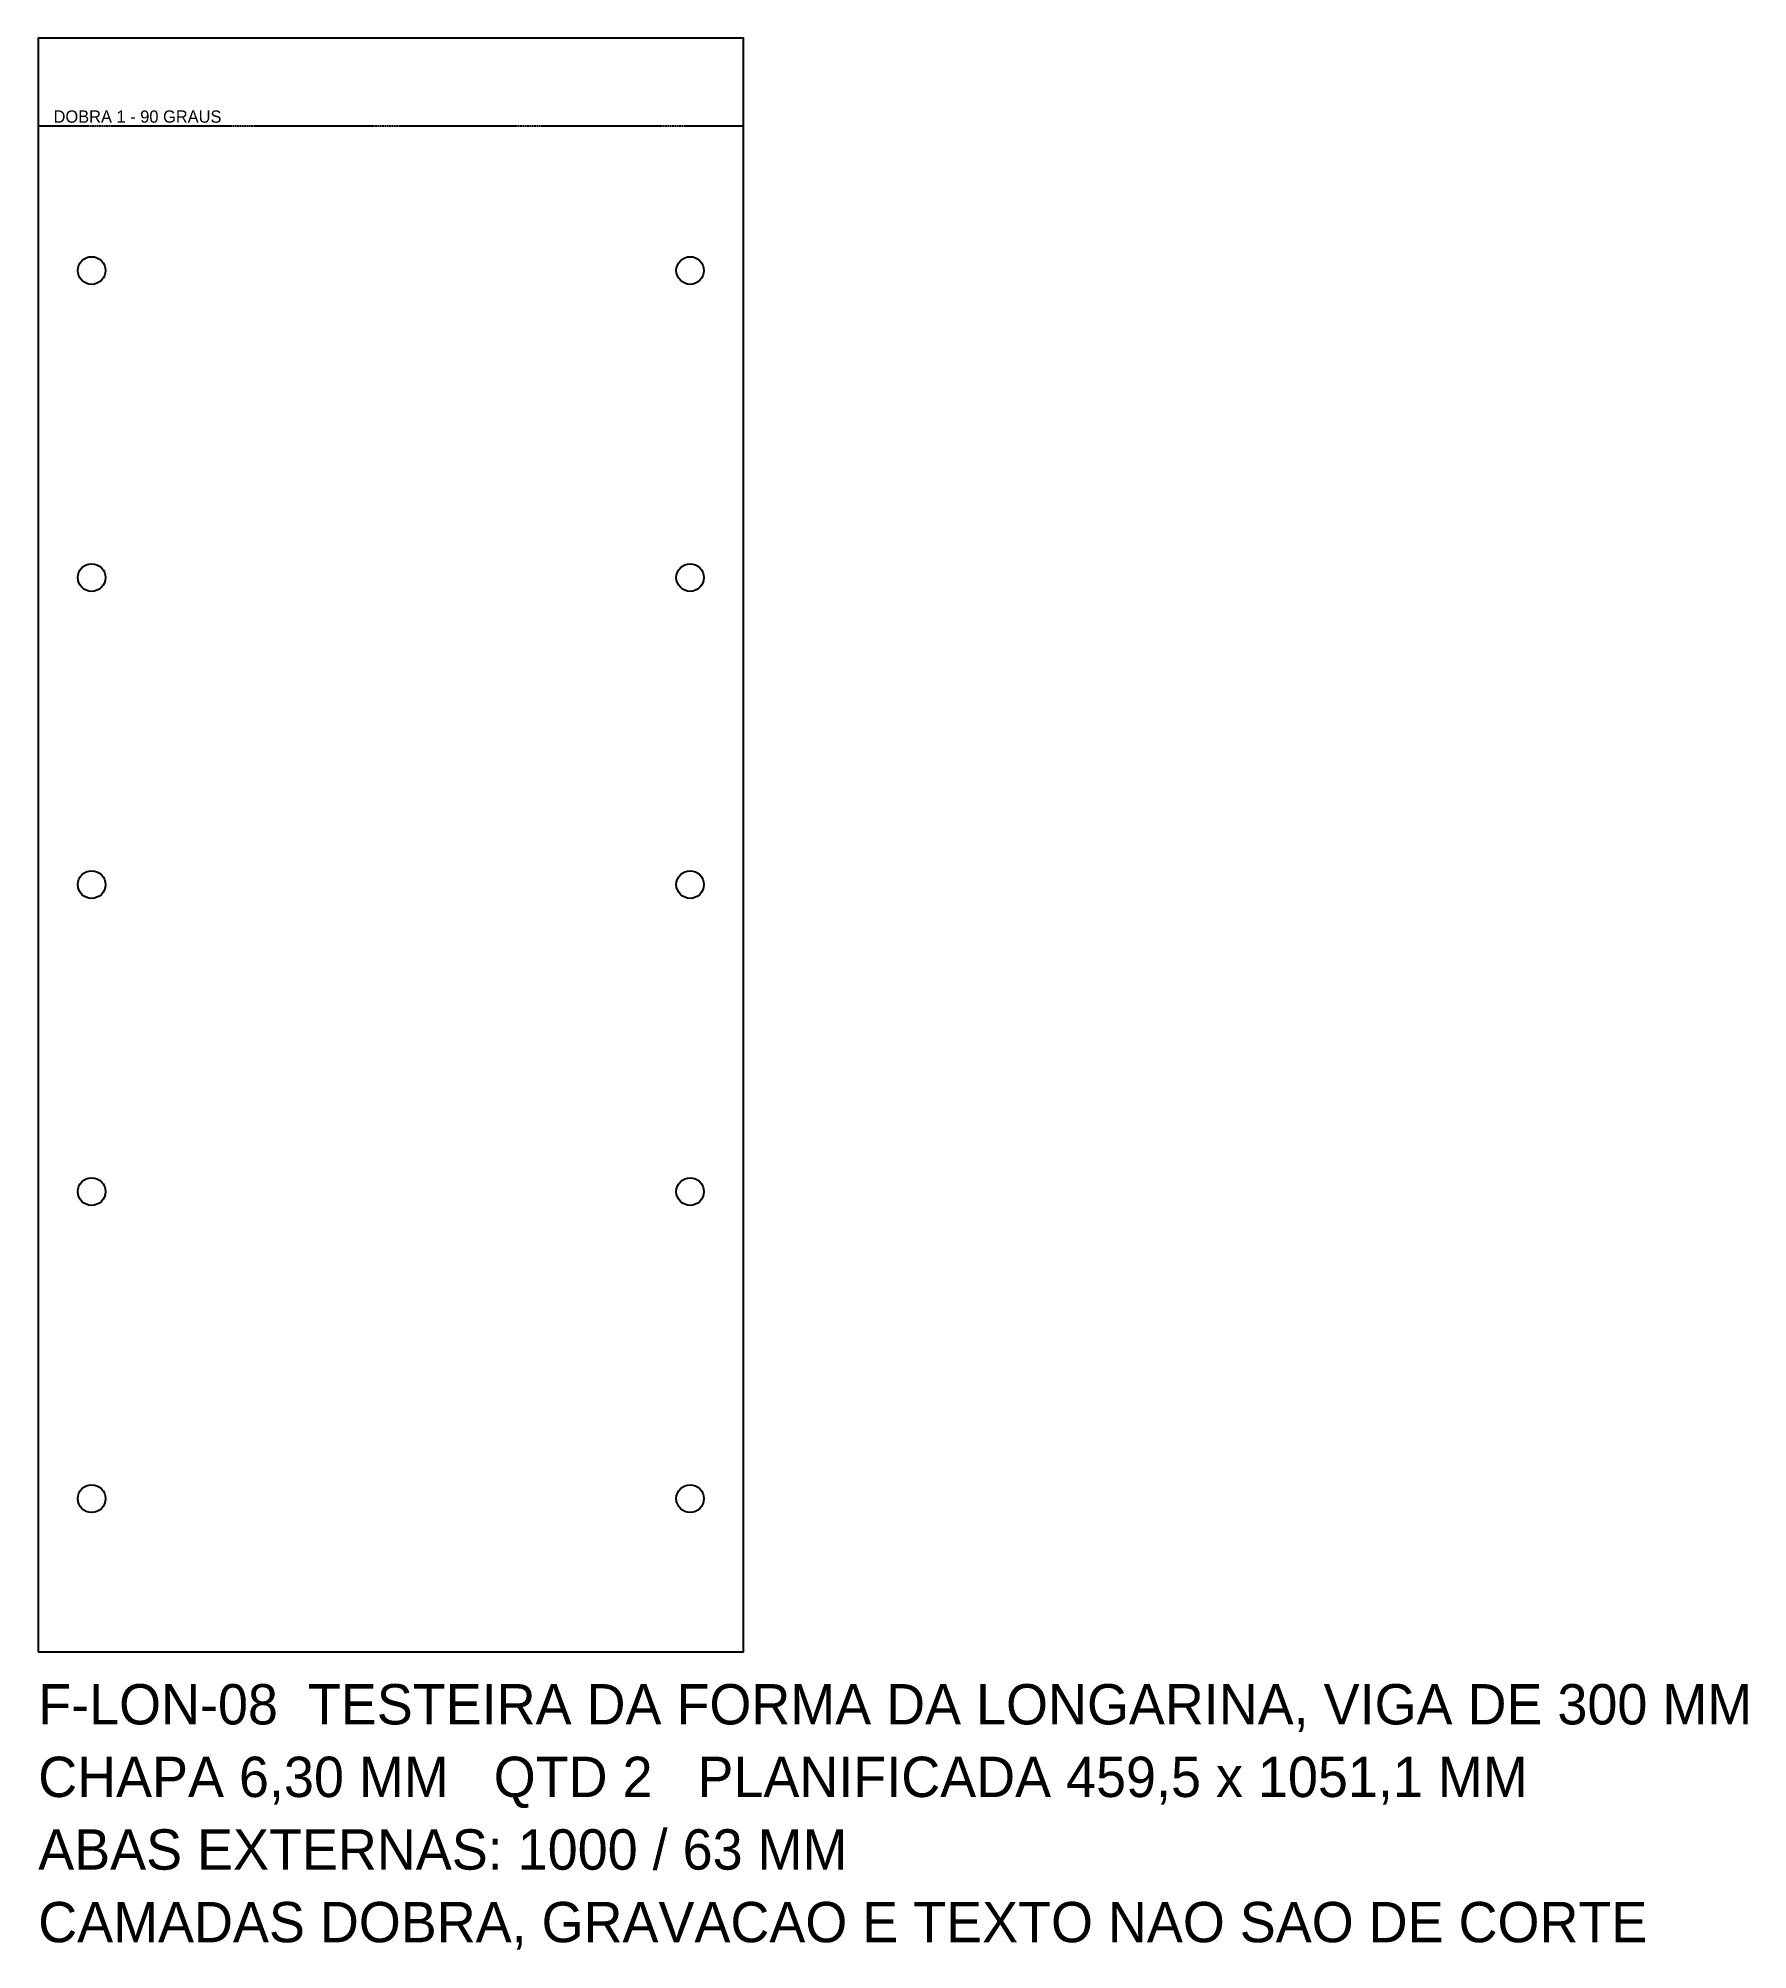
# Model space of a CAD drawing. Header units: millimetres. Extents: x 0 to 1114, y -194 to 1051.
import ezdxf

# ---------------------------------------------------------------- set-up
doc = ezdxf.new("R2010")
doc.units = ezdxf.units.MM
doc.linetypes.add('DASHED', pattern=[1.524, 1.27, -0.254])
for name, color, linetype in [('CORTE', 7, 'CONTINUOUS'), ('DOBRA', 2, 'DASHED'), ('TEXTO', 3, 'CONTINUOUS')]:
    doc.layers.add(name, color=color, linetype=linetype)

msp = doc.modelspace()

# ---------------------------------------------------------------- linework, layer by layer
at = {"layer": 'CORTE'}
msp.add_lwpolyline([(0, 0), (459.5, 0), (459.5, 1051.1), (0, 1051.1)], close=True, dxfattribs=at)
for centre in [(34.8, 899.8), (424.8, 899.8), (34.8, 699.8), (424.8, 699.8), (34.8, 499.8), (424.8, 499.8), (34.8, 299.8), (424.8, 299.8), (34.8, 99.8), (424.8, 99.8)]:
    msp.add_circle(centre, 9, dxfattribs=at)
at = {"layer": 'DOBRA'}
msp.add_line((0, 994.1), (459.5, 994.1), dxfattribs=at)

# ---------------------------------------------------------------- texts
at = {"layer": 'TEXTO'}
for s, height, p in [('DOBRA 1 - 90 GRAUS', 8, (10, 996.1)), ('F-LON-08  TESTEIRA DA FORMA DA LONGARINA, VIGA DE 300 MM', 26.278, (0, -47.3)), ('CHAPA 6,30 MM   QTD 2   PLANIFICADA 459,5 x 1051,1 MM', 26.278, (0, -94.6)), ('ABAS EXTERNAS: 1000 / 63 MM', 26.278, (0, -141.9)), ('CAMADAS DOBRA, GRAVACAO E TEXTO NAO SAO DE CORTE', 26.278, (0, -189.2))]:
    msp.add_text(s, height=height, dxfattribs=at).set_placement(p)

doc.saveas('drawing.dxf')
